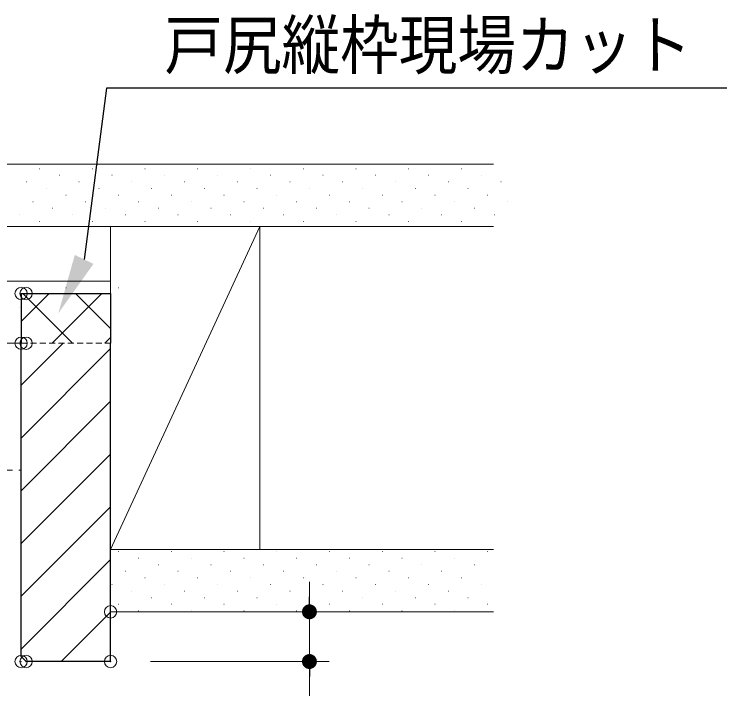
# Model space of a CAD drawing. Units: millimetres, scale not verified. Extents: x -1306 to 1306, y -607 to 607.
# Drawn here: x -402.8 to -260.8, y -346 to -210.4 of the extents above; entities that cross this region are included whole.
import ezdxf
from ezdxf.enums import TextEntityAlignment as Align

# ---------------------------------------------------------------- set-up
doc = ezdxf.new("R2010")
doc.units = ezdxf.units.MM
doc.header["$LTSCALE"] = 5
doc.header["$PDMODE"] = 32
doc.header["$PDSIZE"] = 2.5
doc.linetypes.add('USER1', pattern=[2.5, 1.25, -0.25, 0.25, -0.25, 0.25, -0.25])
doc.linetypes.add('USER2', pattern=[0.375, 0.25, -0.125])
for name, color, linetype, lineweight in [('0-1_ハッチング', 6, 'Continuous', 9), ('0-2_線(黄)', 2, 'Continuous', 15), ('0-3_二点鎖線', 4, 'USER1', 9), ('0-4_線(白)', 7, 'Continuous', 30), ('0-5_寸法線', 3, 'Continuous', 13), ('0-6_0', 3, 'Continuous', 25), ('0-7_DEFPOINTS', 7, 'Continuous', 5), ('0-A_点線(水)', 4, 'USER2', 9)]:
    doc.layers.add(name, color=color, linetype=linetype, lineweight=lineweight)
doc.styles.add('ＭＳ ゴシック', font='')
doc.styles.get('ＭＳ ゴシック').set_extended_font_data('MS Gothic')

# ---------------------------------------------------------------- blocks, each defined once
blk = doc.blocks.new('_DOT')
at = {"layer": '0-6_0'}
blk.add_line((-2.5, 0), (-5, 0), dxfattribs=at)
for points in [[(0, 0), (-1.064, 2.262), (-0.773, 2.378)], [(0, 0), (-0.773, 2.378), (-0.468, 2.456)], [(0, 0), (-0.468, 2.456), (-0.157, 2.495)], [(0, 0), (-0.157, 2.495), (0.157, 2.495)], [(0, 0), (0.157, 2.495), (0.468, 2.456)], [(0, 0), (0.468, 2.456), (0.773, 2.378)], [(0, 0), (0.773, 2.378), (1.064, 2.262)], [(0, 0), (-2.5, 0), (-2.48, 0.313)], [(0, 0), (-2.48, -0.313), (-2.5, 0)], [(0, 0), (-2.48, 0.313), (-2.421, 0.622)], [(0, 0), (-2.421, -0.622), (-2.48, -0.313)], [(0, 0), (-2.421, 0.622), (-2.324, 0.92)], [(0, 0), (-2.324, -0.92), (-2.421, -0.622)], [(0, 0), (-2.324, 0.92), (-2.191, 1.204)], [(0, 0), (-2.191, -1.204), (-2.324, -0.92)], [(0, 0), (-2.191, 1.204), (-2.023, 1.469)], [(0, 0), (-2.023, -1.469), (-2.191, -1.204)], [(0, 0), (-2.023, 1.469), (-1.822, 1.711)], [(0, 0), (-1.822, -1.711), (-2.023, -1.469)], [(0, 0), (-1.822, 1.711), (-1.594, 1.926)], [(0, 0), (-1.594, -1.926), (-1.822, -1.711)], [(0, 0), (-1.594, 1.926), (-1.34, 2.111)], [(0, 0), (-1.34, -2.111), (-1.594, -1.926)], [(0, 0), (-1.34, 2.111), (-1.064, 2.262)], [(0, 0), (-1.064, -2.262), (-1.34, -2.111)], [(0, 0), (-0.773, -2.378), (-1.064, -2.262)], [(0, 0), (-0.468, -2.456), (-0.773, -2.378)], [(0, 0), (-0.157, -2.495), (-0.468, -2.456)], [(0, 0), (0.157, -2.495), (-0.157, -2.495)], [(0, 0), (1.064, 2.262), (1.34, 2.111)], [(0, 0), (1.34, 2.111), (1.594, 1.926)], [(0, 0), (1.594, 1.926), (1.822, 1.711)], [(0, 0), (1.822, 1.711), (2.023, 1.469)], [(0, 0), (2.023, 1.469), (2.191, 1.204)], [(0, 0), (2.191, 1.204), (2.324, 0.92)], [(0, 0), (2.324, 0.92), (2.421, 0.622)], [(0, 0), (2.421, 0.622), (2.48, 0.313)], [(0, 0), (2.48, 0.313), (2.5, 0)], [(0, 0), (0.468, -2.456), (0.157, -2.495)], [(0, 0), (0.773, -2.378), (0.468, -2.456)], [(0, 0), (1.064, -2.262), (0.773, -2.378)], [(0, 0), (1.34, -2.111), (1.064, -2.262)], [(0, 0), (1.594, -1.926), (1.34, -2.111)], [(0, 0), (1.822, -1.711), (1.594, -1.926)], [(0, 0), (2.023, -1.469), (1.822, -1.711)], [(0, 0), (2.191, -1.204), (2.023, -1.469)], [(0, 0), (2.324, -0.92), (2.191, -1.204)], [(0, 0), (2.421, -0.622), (2.324, -0.92)], [(0, 0), (2.48, -0.313), (2.421, -0.622)], [(0, 0), (2.5, 0), (2.48, -0.313)]]:
    blk.add_solid(points, dxfattribs=at)

msp = doc.modelspace()

# ---------------------------------------------------------------- linework, layer by layer
at = {"layer": '0-1_ハッチング'}
for p, q in [((-397.674, -241.446), (-397.624, -241.446)), ((-393.697, -242.771), (-393.647, -242.771)), ((-387.067, -241.446), (-387.017, -241.446)), ((-383.09, -242.771), (-383.04, -242.771)), ((-376.461, -241.446), (-376.411, -241.446)), ((-372.483, -242.771), (-372.433, -242.771)), ((-365.854, -241.446), (-365.804, -241.446)), ((-361.877, -242.771), (-361.827, -242.771)), ((-355.248, -241.446), (-355.198, -241.446)), ((-351.27, -242.771), (-351.22, -242.771)), ((-344.641, -241.446), (-344.591, -241.446)), ((-340.664, -242.771), (-340.614, -242.771)), ((-334.034, -241.446), (-333.984, -241.446)), ((-330.057, -242.771), (-330.007, -242.771)), ((-323.428, -241.446), (-323.378, -241.446)), ((-319.45, -242.771), (-319.4, -242.771)), ((-312.821, -241.446), (-312.771, -241.446)), ((-308.844, -242.771), (-308.794, -242.771)), ((-400.326, -244.097), (-400.276, -244.097)), ((-389.719, -244.097), (-389.669, -244.097)), ((-379.112, -244.097), (-379.062, -244.097)), ((-368.506, -244.097), (-368.456, -244.097)), ((-357.899, -244.097), (-357.849, -244.097)), ((-347.293, -244.097), (-347.243, -244.097)), ((-336.686, -244.097), (-336.636, -244.097)), ((-326.079, -244.097), (-326.029, -244.097)), ((-315.473, -244.097), (-315.423, -244.097)), ((-304.866, -244.097), (-304.816, -244.097)), ((-396.348, -245.423), (-396.298, -245.423)), ((-385.742, -245.423), (-385.692, -245.423)), ((-375.135, -245.423), (-375.085, -245.423)), ((-364.528, -245.423), (-364.478, -245.423)), ((-353.922, -245.423), (-353.872, -245.423)), ((-343.315, -245.423), (-343.265, -245.423)), ((-332.709, -245.423), (-332.659, -245.423)), ((-322.102, -245.423), (-322.052, -245.423)), ((-311.495, -245.423), (-311.445, -245.423)), ((-392.371, -246.749), (-392.321, -246.749)), ((-381.764, -246.749), (-381.714, -246.749)), ((-371.158, -246.749), (-371.108, -246.749)), ((-360.551, -246.749), (-360.501, -246.749)), ((-349.944, -246.749), (-349.894, -246.749)), ((-339.338, -246.749), (-339.288, -246.749)), ((-328.731, -246.749), (-328.681, -246.749)), ((-318.124, -246.749), (-318.074, -246.749)), ((-307.518, -246.749), (-307.468, -246.749)), ((-399, -248.075), (-398.95, -248.075)), ((-388.393, -248.075), (-388.343, -248.075)), ((-377.787, -248.075), (-377.737, -248.075)), ((-367.18, -248.075), (-367.13, -248.075)), ((-356.573, -248.075), (-356.523, -248.075)), ((-345.967, -248.075), (-345.917, -248.075)), ((-335.36, -248.075), (-335.31, -248.075)), ((-324.754, -248.075), (-324.704, -248.075)), ((-314.147, -248.075), (-314.097, -248.075)), ((-303.54, -248.075), (-303.49, -248.075)), ((-395.022, -249.401), (-394.972, -249.401)), ((-384.416, -249.401), (-384.366, -249.401)), ((-373.809, -249.401), (-373.759, -249.401)), ((-363.203, -249.401), (-363.153, -249.401)), ((-352.596, -249.401), (-352.546, -249.401)), ((-341.989, -249.401), (-341.939, -249.401)), ((-331.383, -249.401), (-331.333, -249.401)), ((-320.776, -249.401), (-320.726, -249.401)), ((-310.17, -249.401), (-310.12, -249.401)), ((-401.651, -250.726), (-401.601, -250.726)), ((-391.045, -250.726), (-390.995, -250.726)), ((-380.438, -250.726), (-380.388, -250.726)), ((-369.832, -250.726), (-369.782, -250.726)), ((-359.225, -250.726), (-359.175, -250.726)), ((-348.618, -250.726), (-348.568, -250.726)), ((-338.012, -250.726), (-337.962, -250.726)), ((-327.405, -250.726), (-327.355, -250.726)), ((-316.799, -250.726), (-316.749, -250.726)), ((-306.192, -250.726), (-306.142, -250.726)), ((-397.674, -252.052), (-397.624, -252.052)), ((-387.067, -252.052), (-387.017, -252.052)), ((-376.461, -252.052), (-376.411, -252.052)), ((-365.854, -252.052), (-365.804, -252.052)), ((-355.248, -252.052), (-355.198, -252.052)), ((-344.641, -252.052), (-344.591, -252.052)), ((-334.034, -252.052), (-333.984, -252.052)), ((-323.428, -252.052), (-323.378, -252.052)), ((-312.821, -252.052), (-312.771, -252.052)), ((-396.348, -264.063), (-396.298, -264.063)), ((-385.742, -264.063), (-385.692, -264.063)), ((-392.371, -265.389), (-392.321, -265.389)), ((-381.764, -265.389), (-381.714, -265.389)), ((-401.365, -272.177), (-395.726, -266.538)), ((-390.998, -276.538), (-400.998, -266.538)), ((-395.12, -276.538), (-385.12, -266.538)), ((-383.365, -273.564), (-390.392, -266.538)), ((-401.651, -269.366), (-401.601, -269.366)), ((-384.513, -276.538), (-383.365, -275.39)), ((-401.365, -284.99), (-392.913, -276.538)), ((-401.365, -295.596), (-383.365, -277.596)), ((-401.365, -306.203), (-383.365, -288.203)), ((-401.365, -316.81), (-383.365, -298.81)), ((-401.365, -327.416), (-383.365, -309.416)), ((-381.764, -318.422), (-381.714, -318.422)), ((-371.158, -318.422), (-371.108, -318.422)), ((-360.551, -318.422), (-360.501, -318.422)), ((-349.944, -318.422), (-349.894, -318.422)), ((-339.338, -318.422), (-339.288, -318.422)), ((-328.731, -318.422), (-328.681, -318.422)), ((-318.124, -318.422), (-318.074, -318.422)), ((-307.518, -318.422), (-307.468, -318.422)), ((-401.365, -338.023), (-383.365, -320.023)), ((-377.787, -319.747), (-377.737, -319.747)), ((-367.18, -319.747), (-367.13, -319.747)), ((-356.573, -319.747), (-356.523, -319.747)), ((-345.967, -319.747), (-345.917, -319.747)), ((-335.36, -319.747), (-335.31, -319.747)), ((-324.754, -319.747), (-324.704, -319.747)), ((-314.147, -319.747), (-314.097, -319.747)), ((-373.809, -321.073), (-373.759, -321.073)), ((-363.203, -321.073), (-363.153, -321.073)), ((-352.596, -321.073), (-352.546, -321.073)), ((-341.989, -321.073), (-341.939, -321.073)), ((-331.383, -321.073), (-331.333, -321.073)), ((-320.776, -321.073), (-320.726, -321.073)), ((-310.17, -321.073), (-310.12, -321.073)), ((-380.438, -322.399), (-380.388, -322.399)), ((-369.832, -322.399), (-369.782, -322.399)), ((-359.225, -322.399), (-359.175, -322.399)), ((-348.618, -322.399), (-348.568, -322.399)), ((-338.012, -322.399), (-337.962, -322.399)), ((-327.405, -322.399), (-327.355, -322.399)), ((-316.799, -322.399), (-316.749, -322.399)), ((-383.09, -325.051), (-383.04, -325.051)), ((-376.461, -323.725), (-376.411, -323.725)), ((-372.483, -325.051), (-372.433, -325.051)), ((-365.854, -323.725), (-365.804, -323.725)), ((-361.877, -325.051), (-361.827, -325.051)), ((-355.248, -323.725), (-355.198, -323.725)), ((-351.27, -325.051), (-351.22, -325.051)), ((-344.641, -323.725), (-344.591, -323.725)), ((-340.664, -325.051), (-340.614, -325.051)), ((-334.034, -323.725), (-333.984, -323.725)), ((-330.057, -325.051), (-330.007, -325.051)), ((-323.428, -323.725), (-323.378, -323.725)), ((-319.45, -325.051), (-319.4, -325.051)), ((-312.821, -323.725), (-312.771, -323.725)), ((-308.844, -325.051), (-308.794, -325.051)), ((-379.112, -326.377), (-379.062, -326.377)), ((-368.506, -326.377), (-368.456, -326.377)), ((-357.899, -326.377), (-357.849, -326.377)), ((-347.293, -326.377), (-347.243, -326.377)), ((-336.686, -326.377), (-336.636, -326.377)), ((-326.079, -326.377), (-326.029, -326.377)), ((-315.473, -326.377), (-315.423, -326.377)), ((-375.135, -327.702), (-375.085, -327.702)), ((-364.528, -327.702), (-364.478, -327.702)), ((-353.922, -327.702), (-353.872, -327.702)), ((-343.315, -327.702), (-343.265, -327.702)), ((-332.709, -327.702), (-332.659, -327.702)), ((-322.102, -327.702), (-322.052, -327.702)), ((-311.495, -327.702), (-311.445, -327.702)), ((-381.764, -329.028), (-381.714, -329.028)), ((-371.158, -329.028), (-371.108, -329.028)), ((-360.551, -329.028), (-360.501, -329.028)), ((-349.944, -329.028), (-349.894, -329.028)), ((-339.338, -329.028), (-339.288, -329.028)), ((-328.731, -329.028), (-328.681, -329.028)), ((-318.124, -329.028), (-318.074, -329.028)), ((-307.518, -329.028), (-307.468, -329.028)), ((-393.274, -340.538), (-383.365, -330.629)), ((-377.787, -330.354), (-377.737, -330.354)), ((-367.18, -330.354), (-367.13, -330.354)), ((-356.573, -330.354), (-356.523, -330.354)), ((-345.967, -330.354), (-345.917, -330.354)), ((-335.36, -330.354), (-335.31, -330.354)), ((-324.754, -330.354), (-324.704, -330.354)), ((-314.147, -330.354), (-314.097, -330.354))]:
    msp.add_line(p, q, dxfattribs=at)
at = {"layer": '0-2_線(黄)'}
for p, q in [((-536.838, -240.538), (-306.362, -240.538)), ((-536.838, -253.038), (-306.362, -253.038)), ((-353.365, -253.038), (-383.365, -318.038)), ((-383.365, -266.538), (-383.365, -253.038)), ((-353.365, -253.038), (-353.365, -318.038)), ((-536.838, -264.038), (-383.365, -264.038)), ((-536.838, -276.538), (-401.365, -276.538)), ((-383.365, -318.038), (-306.362, -318.038)), ((-383.365, -330.538), (-306.362, -330.538))]:
    msp.add_line(p, q, dxfattribs=at)
at = {"layer": '0-3_二点鎖線'}
msp.add_line((-536.838, -302.038), (-401.365, -302.038), dxfattribs=at)
at = {"layer": '0-4_線(白)'}
for p, q in [((-401.365, -266.538), (-401.365, -276.538)), ((-401.365, -266.538), (-383.365, -266.538)), ((-383.365, -266.538), (-383.365, -276.538)), ((-401.365, -339.538), (-401.365, -276.538)), ((-383.365, -340.538), (-383.365, -276.538)), ((-400.365, -340.538), (-401.365, -339.538)), ((-383.365, -340.538), (-400.365, -340.538))]:
    msp.add_line(p, q, dxfattribs=at)
msp.add_lwpolyline([(-252.47, -225.263), (-384.199, -225.263), (-388.681, -259.674)], dxfattribs=at)
msp.add_solid([(-393.865, -270.496), (-390.561, -258.774), (-386.802, -260.574)], dxfattribs=at)
at = {"layer": '0-5_寸法線'}
for p, q in [((-343.365, -327.538), (-343.365, -324.538)), ((-375.365, -330.538), (-339.365, -330.538)), ((-343.365, -330.538), (-343.365, -340.538)), ((-375.365, -340.538), (-339.365, -340.538)), ((-343.365, -343.538), (-343.365, -369.3))]:
    msp.add_line(p, q, dxfattribs=at)
at = {"layer": '0-7_DEFPOINTS'}
for p in [(-401.365, -266.538), (-400.365, -266.538), (-401.365, -276.538), (-400.365, -276.538), (-383.365, -330.538), (-401.365, -340.538), (-401.365, -340.538), (-400.365, -340.538), (-383.365, -340.538), (-383.365, -340.538), (-343.365, -340.538)]:
    msp.add_point(p, dxfattribs=at)
at = {"layer": '0-A_点線(水)'}
msp.add_line((-401.365, -276.538), (-383.365, -276.538), dxfattribs=at)

# ---------------------------------------------------------------- block references
at = {"layer": '0-5_寸法線', "xscale": 0.6, "yscale": 0.6}
for p, rotation in [((-343.365, -330.538), 270), ((-343.365, -340.538), 90)]:
    msp.add_blockref('_DOT', p, dxfattribs=dict(at, rotation=rotation))

# ---------------------------------------------------------------- texts
at = {"layer": '0-5_寸法線', "style": 'ＭＳ ゴシック', "width": 0.9}
msp.add_text('戸尻縦枠現場カット', height=9.604, dxfattribs=at).set_placement((-372.558, -224.24), align=Align.BOTTOM_LEFT)

doc.saveas('drawing.dxf')
